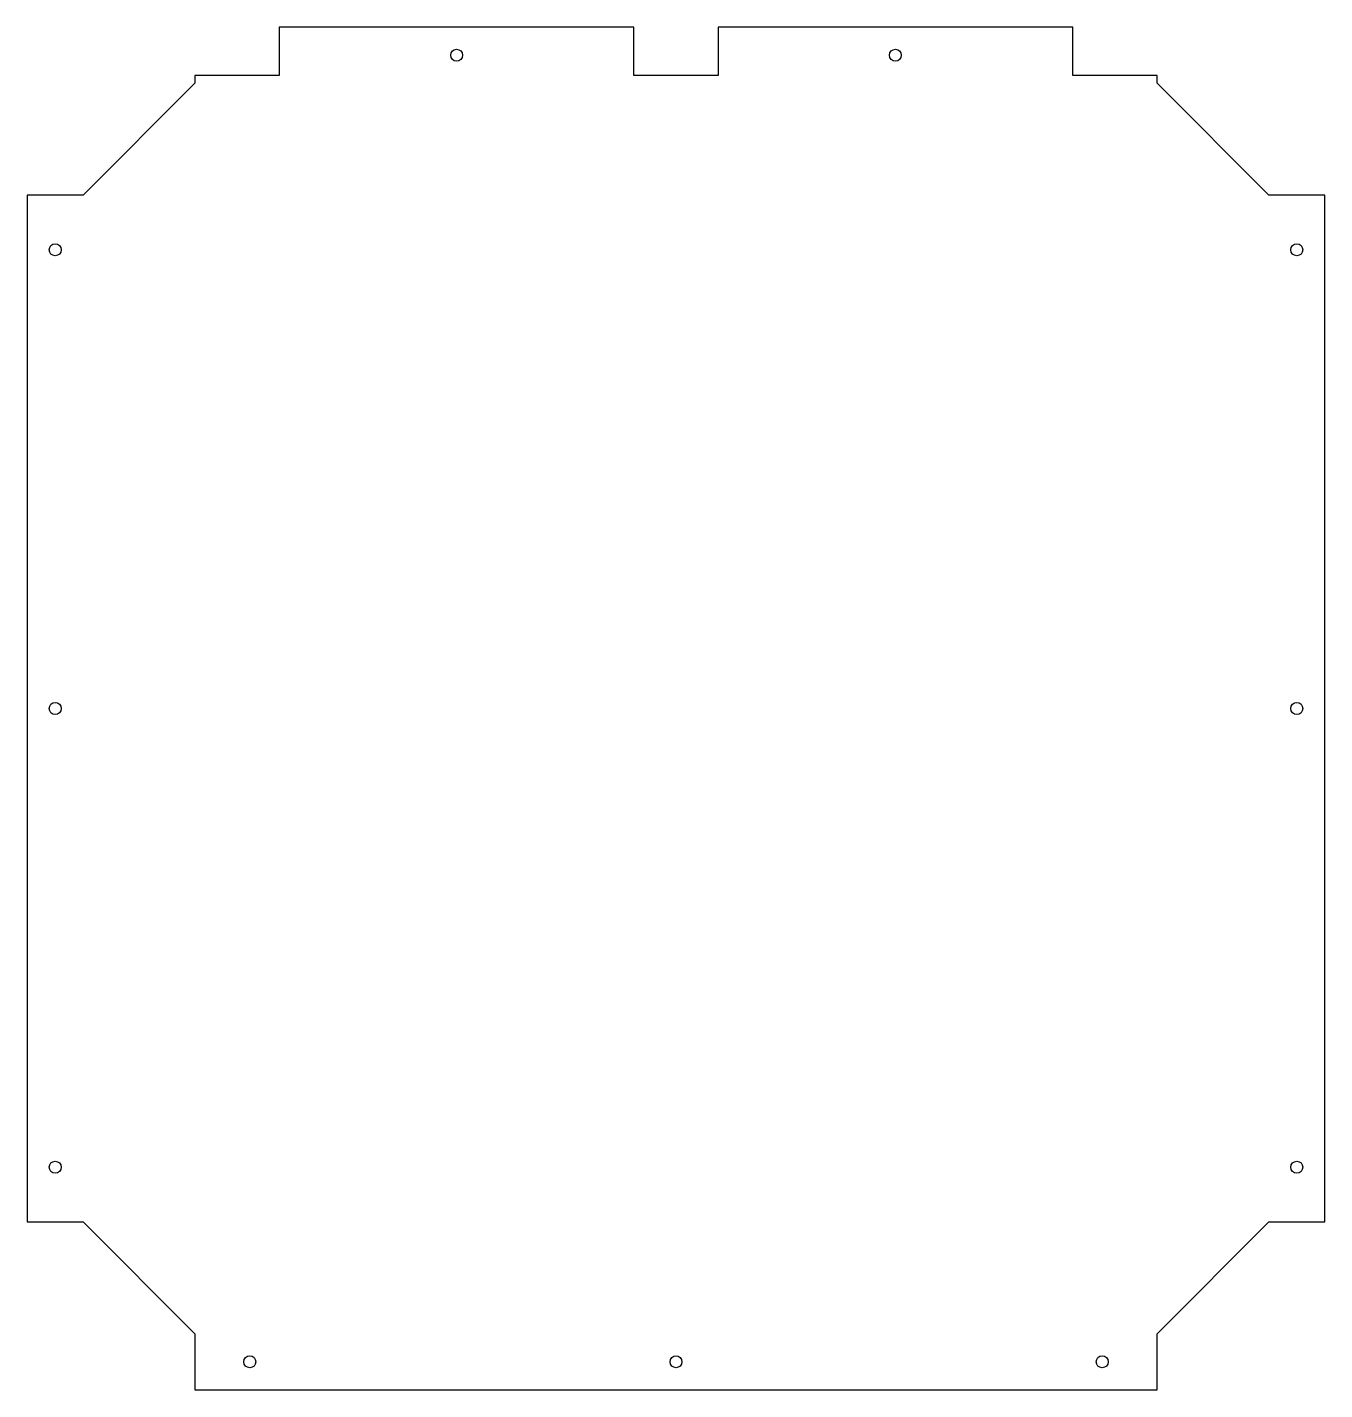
# Model space of a CAD drawing. Header units: inches. Extents: x -13.8 to 13.8, y -14.5 to 14.5.
import ezdxf

# ---------------------------------------------------------------- set-up
doc = ezdxf.new("R2010")
doc.units = ezdxf.units.IN
doc.layers.add('CUTOUTS', color=1, linetype='CONTINUOUS')
doc.layers.add('PERIMETER', color=5, linetype='CONTINUOUS')

msp = doc.modelspace()

# ---------------------------------------------------------------- linework, layer by layer
at = {"layer": 'CUTOUTS'}
for centre in [(-4.66, 13.878), (4.66, 13.878), (-13.189, 9.744), (13.189, 9.744), (-13.189, 0), (13.189, 0), (-13.189, -9.744), (13.189, -9.744), (-9.055, -13.878), (0, -13.878), (9.055, -13.878)]:
    msp.add_circle(centre, 0.127, dxfattribs=at)
at = {"layer": 'PERIMETER'}
for p, q in [((8.428, 14.471), (0.893, 14.471)), ((8.428, 13.448), (8.428, 14.471)), ((-0.893, 14.471), (-8.428, 14.471)), ((-8.428, 14.471), (-8.428, 13.448)), ((-0.893, 13.448), (-0.893, 14.471)), ((0.893, 14.471), (0.893, 13.448)), ((-8.428, 13.448), (-10.219, 13.448)), ((-10.219, 13.448), (-10.219, 13.281)), ((0.893, 13.448), (-0.893, 13.448)), ((10.219, 13.448), (8.428, 13.448)), ((10.219, 13.281), (10.219, 13.448)), ((-10.219, 13.281), (-12.592, 10.908)), ((12.592, 10.908), (10.219, 13.281)), ((-12.592, 10.908), (-13.782, 10.908)), ((-13.782, 10.908), (-13.782, -10.908)), ((13.782, 10.908), (12.592, 10.908)), ((13.782, -10.908), (13.782, 10.908)), ((-13.782, -10.908), (-12.592, -10.908)), ((-12.592, -10.908), (-10.219, -13.281)), ((10.219, -13.281), (12.592, -10.908)), ((12.592, -10.908), (13.782, -10.908)), ((-10.219, -13.281), (-10.219, -14.471)), ((10.219, -14.471), (10.219, -13.281)), ((-10.219, -14.471), (10.219, -14.471))]:
    msp.add_line(p, q, dxfattribs=at)

doc.saveas('drawing.dxf')
